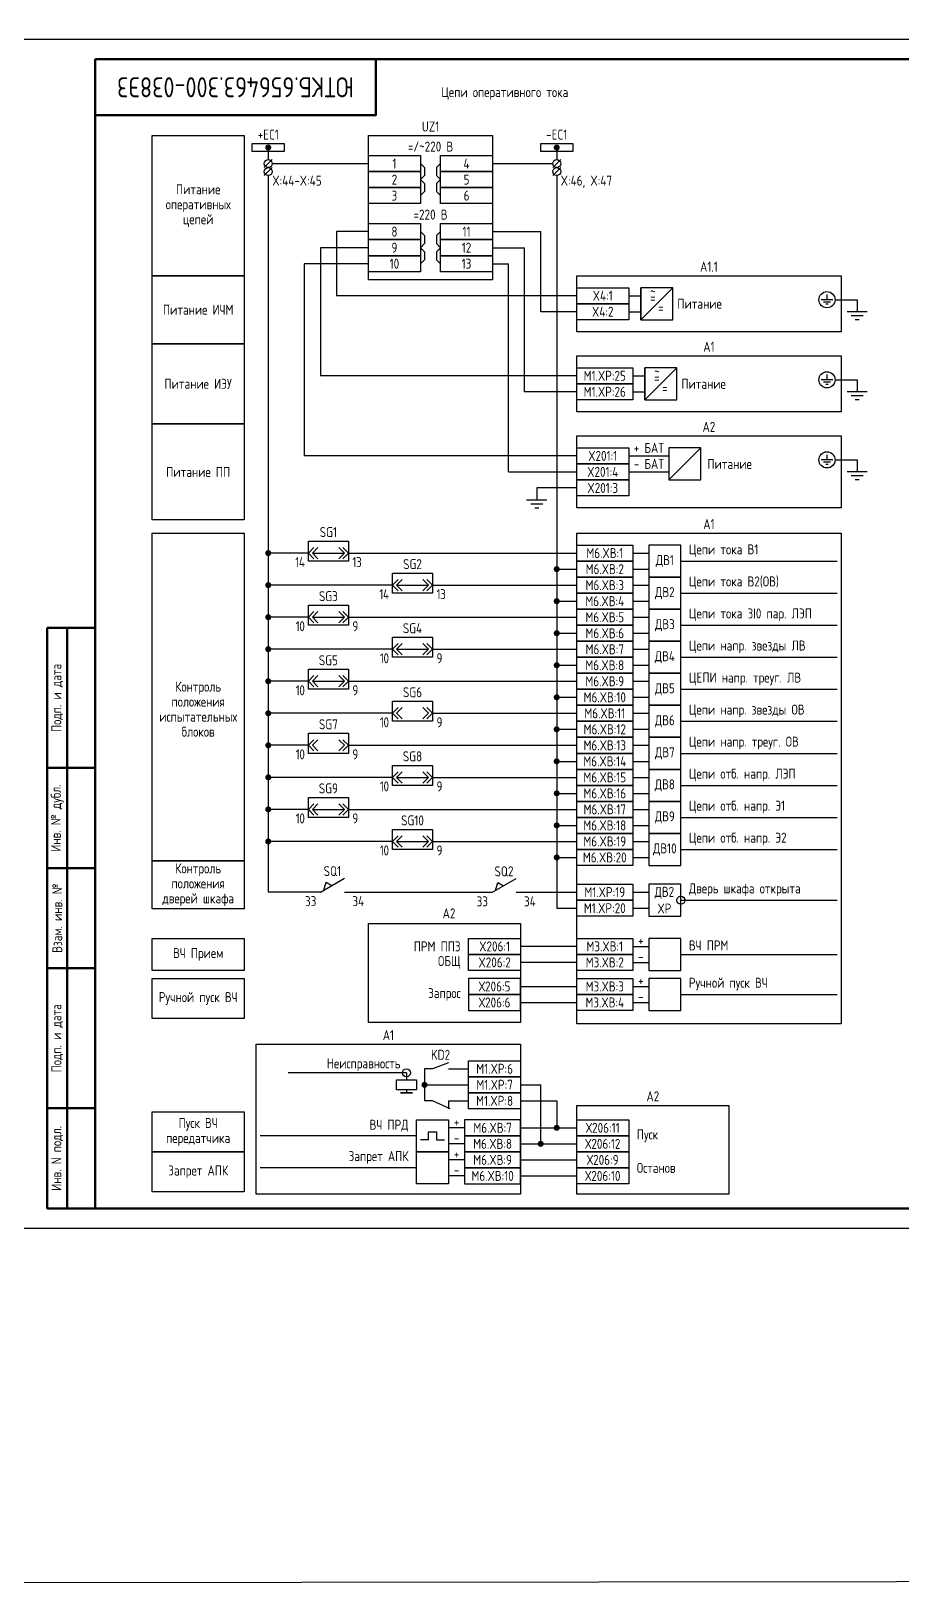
# Model space of a CAD drawing. Header units: millimetres. Extents: x -920 to 1754, y -90 to 589.
# Drawn here: x 424 to 641.3, y -90 to 299 of the extents above; entities that cross this region are included whole.
import ezdxf

# ---------------------------------------------------------------- set-up
doc = ezdxf.new("R2010")
doc.units = ezdxf.units.MM
doc.styles.add('2.5_ISOCPEUR', font='isocpeur.ttf', dxfattribs={"width": 0.9, "height": 2.5})
doc.styles.add('Gost_type_A', font='GOST_0.TTF')

# ---------------------------------------------------------------- blocks, each defined once
blk = doc.blocks.new('Штамп угловой верхний')
at = {"lineweight": 50}
blk.add_lwpolyline([(0, 0), (70, 0), (70, -14), (0, -14)], close=True, dxfattribs=at)
blk = doc.blocks.new('Формат_А3')
blk.add_lwpolyline([(-420, 297), (0, 297), (0, 0), (-420, 0)], close=True)
at = {"lineweight": 50}
blk.add_lwpolyline([(-400, 292), (-5, 292), (-5, 5), (-400, 5)], close=True, dxfattribs=at)
blk = doc.blocks.new('Штамп левый нижний')
at = {"lineweight": 50}
for points in [[(-12, 145), (-7, 145), (-7, 110), (-12, 110)], [(-7, 145), (0, 145), (0, 110), (-7, 110)], [(-12, 110), (-7, 110), (-7, 85), (-12, 85)], [(-7, 110), (0, 110), (0, 85), (-7, 85)], [(-12, 85), (-7, 85), (-7, 60), (-12, 60)], [(-7, 85), (0, 85), (0, 60), (-7, 60)], [(-12, 60), (-7, 60), (-7, 25), (-12, 25)], [(-7, 60), (0, 60), (0, 25), (-7, 25)], [(-12, 25), (-7, 25), (-7, 0), (-12, 0)], [(-7, 25), (0, 25), (0, 0), (-7, 0)]]:
    blk.add_lwpolyline(points, close=True, dxfattribs=at)
at = {"char_height": 2.5, "attachment_point": 5, "rotation": 90, "style": 'Gost_type_A'}
for s, insert, width in [('Подп. и дата', (-9.5, 127.5), 35), ('Инв. № дубл.', (-9.5, 97.5), 25), ('Взам. инв. №', (-9.5, 72.5), 25), ('Подп. и дата', (-9.5, 42.5), 35), ('Инв. N подл.', (-9.5, 12.5), 25)]:
    blk.add_mtext(s, dxfattribs=dict(at, insert=insert, width=width))
blk = doc.blocks.new('POINT')
at = {"const_width": 0.75}
blk.add_lwpolyline([(-0.375, 0, 1), (0.375, 0, 1)], format="xyb", close=True, dxfattribs=at)
blk = doc.blocks.new('Шинка')
blk.add_lwpolyline([(-4, 1), (4, 1), (4, -1), (-4, -1)], close=True)
blk.add_blockref('POINT', (0, 0))
blk = doc.blocks.new('БИ_разъем')
for p, q in [((0, 0), (1.41, 1.41)), ((0, 0), (1.41, 1.41)), ((0, 0), (1.41, -1.41)), ((0, 0), (1.41, -1.41)), ((1, 0), (2.41, 1.41)), ((1, 0), (2.41, -1.41)), ((1, 0), (9, 0)), ((9, 0), (7.59, 1.41)), ((9, 0), (7.59, -1.41)), ((10, 0), (8.59, 1.41)), ((10, 0), (8.59, 1.41)), ((10, 0), (8.59, -1.41)), ((10, 0), (8.59, -1.41))]:
    blk.add_line(p, q)
blk = doc.blocks.new('БИ_разъем_холост')
for p, q in [((0, 0), (1.41, 1.41)), ((0, 0), (1.41, 1.41)), ((0, 0), (1.41, -1.41)), ((0, 0), (1.41, -1.41)), ((1, 0), (2.41, 1.41)), ((1, 0), (2.41, 1.41)), ((1, 0), (2.41, -1.41)), ((1, 0), (2.41, -1.41)), ((9, 0), (7.59, 1.41)), ((9, 0), (7.59, 1.41)), ((9, 0), (7.59, -1.41)), ((9, 0), (7.59, -1.41)), ((10, 0), (8.59, 1.41)), ((10, 0), (8.59, 1.41)), ((10, 0), (8.59, -1.41)), ((10, 0), (8.59, -1.41))]:
    blk.add_line(p, q)

msp = doc.modelspace()

# ---------------------------------------------------------------- linework, layer by layer
for p, q in [((483.19, 269.93), (483.19, 266.93)), ((555.19, 269.93), (555.19, 266.93)), ((484.19, 266.93), (482.19, 264.93)), ((484.19, 264.93), (482.19, 262.93)), ((484.19, 265.93), (508.19, 265.93)), ((539.19, 265.93), (554.19, 265.93)), ((556.19, 266.93), (554.19, 264.93)), ((556.19, 264.93), (554.19, 262.93)), ((483.19, 262.93), (483.19, 83.98)), ((555.19, 262.93), (555.19, 79.98)), ((508.19, 248.93), (500.19, 248.93)), ((500.19, 248.93), (500.19, 232.93)), ((539.19, 248.93), (551.19, 248.93)), ((551.19, 228.93), (551.19, 248.93)), ((496.19, 244.93), (496.19, 212.93)), ((508.19, 244.93), (496.19, 244.93)), ((539.19, 244.93), (547.19, 244.93)), ((547.19, 208.93), (547.19, 244.93)), ((508.19, 240.93), (492.19, 240.93)), ((492.19, 240.93), (492.19, 192.93)), ((539.19, 240.93), (543.19, 240.93)), ((543.19, 188.93), (543.19, 240.93)), ((576.19, 226.93), (576.19, 234.93)), ((576.19, 226.93), (584.19, 234.93)), ((560.19, 232.93), (500.19, 232.93)), ((624.67, 231.93), (630.19, 231.93)), ((560.19, 228.93), (551.19, 228.93)), ((577.19, 206.93), (577.19, 214.93)), ((577.19, 206.93), (585.19, 214.93)), ((560.19, 212.93), (496.19, 212.93)), ((624.67, 211.93), (630.19, 211.93)), ((560.19, 208.93), (547.19, 208.93)), ((583.19, 186.93), (591.19, 194.93)), ((560.19, 192.93), (492.19, 192.93)), ((624.67, 191.93), (630.19, 191.93)), ((543.19, 188.93), (560.19, 188.93)), ((547.19, 188.93), (560.19, 188.93)), ((560.19, 184.93), (550.19, 184.93)), ((493.19, 168.65), (483.19, 168.65)), ((503.19, 168.65), (560.19, 168.65)), ((574.19, 168.65), (578.19, 168.65)), ((555.19, 164.65), (560.19, 164.65)), ((574.19, 164.65), (578.19, 164.65)), ((586.19, 166.65), (625.19, 166.65)), ((514.19, 160.65), (483.19, 160.65)), ((524.19, 160.65), (560.19, 160.65)), ((574.19, 160.65), (578.19, 160.65)), ((555.19, 156.65), (560.19, 156.65)), ((574.19, 156.65), (578.19, 156.65)), ((586.19, 158.65), (625.19, 158.65)), ((493.19, 152.65), (483.19, 152.65)), ((503.19, 152.65), (560.19, 152.65)), ((574.19, 152.65), (578.19, 152.65)), ((555.19, 148.65), (560.19, 148.65)), ((574.19, 148.65), (578.19, 148.65)), ((586.19, 150.65), (625.19, 150.65)), ((514.19, 144.65), (483.19, 144.65)), ((524.19, 144.65), (560.19, 144.65)), ((574.19, 144.65), (578.19, 144.65)), ((555.19, 140.65), (560.19, 140.65)), ((574.19, 140.65), (578.19, 140.65)), ((586.19, 142.65), (625.19, 142.65)), ((493.19, 136.65), (483.19, 136.65)), ((503.19, 136.65), (560.19, 136.65)), ((574.19, 136.65), (578.19, 136.65)), ((555.19, 132.65), (560.19, 132.65)), ((574.19, 132.65), (578.19, 132.65)), ((586.19, 134.65), (625.19, 134.65)), ((514.19, 128.65), (483.19, 128.65)), ((524.19, 128.65), (560.19, 128.65)), ((574.19, 128.65), (578.19, 128.65)), ((555.19, 124.65), (560.19, 124.65)), ((574.19, 124.65), (578.19, 124.65)), ((586.19, 126.65), (625.19, 126.65)), ((493.19, 120.65), (483.19, 120.65)), ((503.19, 120.65), (560.19, 120.65)), ((574.19, 120.65), (578.19, 120.65)), ((586.19, 118.65), (625.19, 118.65)), ((555.19, 116.65), (560.19, 116.65)), ((574.19, 116.65), (578.19, 116.65)), ((514.19, 112.65), (483.19, 112.65)), ((524.19, 112.65), (560.19, 112.65)), ((574.19, 112.65), (578.19, 112.65)), ((586.19, 110.65), (625.19, 110.65)), ((555.19, 108.65), (560.19, 108.65)), ((574.19, 108.65), (578.19, 108.65)), ((493.19, 104.65), (483.19, 104.65)), ((503.19, 104.65), (560.19, 104.65)), ((574.19, 104.65), (578.19, 104.65)), ((586.19, 102.65), (625.19, 102.65)), ((555.19, 100.65), (560.19, 100.65)), ((574.19, 100.65), (578.19, 100.65)), ((514.19, 96.65), (483.19, 96.65)), ((524.19, 96.65), (560.19, 96.65)), ((574.19, 96.65), (578.19, 96.65)), ((586.19, 94.65), (625.19, 94.65)), ((555.19, 92.65), (560.19, 92.65)), ((574.19, 92.65), (578.19, 92.65)), ((496.19, 83.98), (502.19, 87.44)), ((497.05, 84.48), (497.62, 86.46)), ((497.62, 86.46), (499.06, 85.63)), ((539.03, 83.93), (545.03, 87.39)), ((539.89, 84.43), (540.46, 86.42)), ((540.46, 86.42), (541.9, 85.59)), ((496.19, 83.98), (483.19, 83.98)), ((539.03, 83.93), (502.19, 83.93)), ((545.03, 83.98), (560.19, 83.98)), ((574.19, 83.98), (578.19, 83.98)), ((586.19, 81.98), (625.19, 81.98)), ((555.19, 79.98), (560.19, 79.98)), ((555.19, 79.98), (560.19, 79.98)), ((574.19, 79.98), (578.19, 79.98)), ((560.19, 70.43), (546.19, 70.43)), ((574.19, 70.43), (578.19, 70.43)), ((560.19, 66.43), (546.19, 66.43)), ((574.19, 66.43), (578.19, 66.43)), ((586.19, 68.43), (625.19, 68.43)), ((546.19, 60.43), (560.19, 60.43)), ((574.19, 60.43), (578.19, 60.43)), ((586.19, 58.43), (625.19, 58.43)), ((546.19, 56.43), (560.19, 56.43)), ((574.19, 56.43), (578.19, 56.43)), ((517.69, 38.87), (488.19, 38.87)), ((517.69, 38.87), (517.69, 37.12)), ((546.19, 35.87), (551.19, 35.87)), ((551.19, 21.13), (551.19, 35.87)), ((517.69, 34.62), (517.69, 33.87)), ((528.19, 31.87), (528.19, 29.87)), ((546.19, 31.87), (555.19, 31.87)), ((555.19, 31.87), (555.19, 25.13)), ((523.19, 22.13), (523.19, 24.13)), ((523.19, 24.13), (525.19, 24.13)), ((525.19, 24.13), (525.19, 22.13)), ((532.19, 25.13), (528.19, 25.13)), ((546.19, 25.13), (560.19, 25.13)), ((520.19, 23.13), (481.19, 23.13)), ((523.19, 22.13), (521.19, 22.13)), ((525.19, 22.13), (527.19, 22.13)), ((532.19, 21.13), (528.19, 21.13)), ((546.19, 21.13), (560.19, 21.13)), ((532.19, 17.13), (528.19, 17.13)), ((546.19, 17.13), (560.19, 17.13)), ((520.19, 15.13), (481.19, 15.13)), ((532.19, 13.13), (528.19, 13.13)), ((546.19, 13.13), (560.19, 13.13))]:
    msp.add_line(p, q)
at = {"ltscale": 4}
for p, q in [((573.19, 232.93), (576.19, 232.93)), ((573.19, 228.93), (576.19, 228.93)), ((574.19, 212.93), (577.19, 212.93)), ((574.19, 208.93), (577.19, 208.93)), ((573.19, 192.93), (583.19, 192.93)), ((573.19, 188.93), (583.19, 188.93))]:
    msp.add_line(p, q, dxfattribs=at)
at = {"ltscale": 4.32}
for p, q in [((624.08, 231.93), (621.23, 231.93)), ((623.51, 231.36), (621.8, 231.36)), ((622.94, 230.79), (622.37, 230.79)), ((622.65, 233.22), (622.65, 231.93)), ((630.19, 231.93), (630.19, 228.93)), ((632.69, 228.93), (627.69, 228.93)), ((631.69, 227.93), (628.69, 227.93)), ((630.69, 226.93), (629.69, 226.93)), ((624.08, 211.93), (621.23, 211.93)), ((623.51, 211.36), (621.8, 211.36)), ((622.94, 210.79), (622.37, 210.79)), ((622.65, 213.22), (622.65, 211.93)), ((630.19, 211.93), (630.19, 208.93)), ((632.69, 208.93), (627.69, 208.93)), ((631.69, 207.93), (628.69, 207.93)), ((630.69, 206.93), (629.69, 206.93)), ((624.08, 191.93), (621.23, 191.93)), ((623.51, 191.36), (621.8, 191.36)), ((622.94, 190.79), (622.37, 190.79)), ((622.65, 193.22), (622.65, 191.93)), ((630.19, 191.93), (630.19, 188.93)), ((632.69, 188.93), (627.69, 188.93)), ((631.69, 187.93), (628.69, 187.93)), ((630.69, 186.93), (629.69, 186.93)), ((550.19, 184.93), (550.19, 181.93)), ((547.69, 181.93), (552.69, 181.93)), ((548.69, 180.93), (551.69, 180.93)), ((549.69, 179.93), (550.69, 179.93)), ((528.19, 41.37), (524.19, 39.87)), ((528.58, 29.87), (524.19, 31.87))]:
    msp.add_line(p, q, dxfattribs=at)
at = {"ltscale": 1.08}
for p, q in [((524.19, 39.87), (522.19, 39.87)), ((522.19, 39.87), (522.19, 31.87)), ((528.19, 39.87), (533.19, 39.87)), ((522.19, 35.87), (533.19, 35.87)), ((524.19, 31.87), (522.19, 31.87)), ((528.19, 31.87), (533.19, 31.87))]:
    msp.add_line(p, q, dxfattribs=at)
at = {"color": 94, "lineweight": 30}
msp.add_lwpolyline([(-920, 586), (1754.28, 589), (1754.28, -87), (-920, -90)], close=True, dxfattribs=at)
for points in [[(477.19, 237.93), (454.19, 237.93), (454.19, 272.93), (477.19, 272.93)], [(508.19, 272.93), (539.19, 272.93), (539.19, 236.93), (508.19, 236.93)], [(508.19, 267.93), (521.19, 267.93), (521.19, 263.93), (508.19, 263.93)], [(526.19, 267.93), (539.19, 267.93), (539.19, 263.93), (526.19, 263.93)], [(508.19, 263.93), (521.19, 263.93), (521.19, 259.93), (508.19, 259.93)], [(526.19, 263.93), (539.19, 263.93), (539.19, 259.93), (526.19, 259.93)], [(508.19, 259.93), (521.19, 259.93), (521.19, 255.93), (508.19, 255.93)], [(526.19, 259.93), (539.19, 259.93), (539.19, 255.93), (526.19, 255.93)], [(508.19, 250.93), (521.19, 250.93), (521.19, 246.93), (508.19, 246.93)], [(526.19, 250.93), (539.19, 250.93), (539.19, 246.93), (526.19, 246.93)], [(508.19, 246.93), (521.19, 246.93), (521.19, 242.93), (508.19, 242.93)], [(526.19, 246.93), (539.19, 246.93), (539.19, 242.93), (526.19, 242.93)], [(508.19, 242.93), (521.19, 242.93), (521.19, 238.93), (508.19, 238.93)], [(526.19, 242.93), (539.19, 242.93), (539.19, 238.93), (526.19, 238.93)], [(477.19, 220.93), (454.19, 220.93), (454.19, 237.93), (477.19, 237.93)], [(560.19, 237.93), (626.19, 237.93), (626.19, 223.93), (560.19, 223.93)], [(560.19, 234.93), (573.19, 234.93), (573.19, 230.93), (560.19, 230.93)], [(560.19, 230.93), (573.19, 230.93), (573.19, 226.93), (560.19, 226.93)], [(477.19, 200.93), (454.19, 200.93), (454.19, 220.93), (477.19, 220.93)], [(560.19, 217.93), (626.19, 217.93), (626.19, 203.93), (560.19, 203.93)], [(560.19, 214.93), (574.19, 214.93), (574.19, 210.93), (560.19, 210.93)], [(560.19, 210.93), (574.19, 210.93), (574.19, 206.93), (560.19, 206.93)], [(477.19, 176.93), (454.19, 176.93), (454.19, 200.93), (477.19, 200.93)], [(560.19, 197.93), (626.19, 197.93), (626.19, 179.93), (560.19, 179.93)], [(560.19, 194.93), (573.19, 194.93), (573.19, 190.93), (560.19, 190.93)], [(560.19, 190.93), (573.19, 190.93), (573.19, 186.93), (560.19, 186.93)], [(560.19, 186.93), (573.19, 186.93), (573.19, 182.93), (560.19, 182.93)], [(477.19, 91.83), (454.19, 91.83), (454.19, 173.65), (477.19, 173.65)], [(493.19, 171.65), (503.19, 171.65), (503.19, 166.65), (493.19, 166.65)], [(560.19, 173.65), (626.19, 173.65), (626.19, 51.1), (560.19, 51.1)], [(560.19, 170.65), (574.19, 170.65), (574.19, 166.65), (560.19, 166.65)], [(514.19, 163.65), (524.19, 163.65), (524.19, 158.65), (514.19, 158.65)], [(560.19, 166.65), (574.19, 166.65), (574.19, 162.65), (560.19, 162.65)], [(560.19, 162.65), (574.19, 162.65), (574.19, 158.65), (560.19, 158.65)], [(493.19, 155.65), (503.19, 155.65), (503.19, 150.65), (493.19, 150.65)], [(560.19, 158.65), (574.19, 158.65), (574.19, 154.65), (560.19, 154.65)], [(560.19, 154.65), (574.19, 154.65), (574.19, 150.65), (560.19, 150.65)], [(560.19, 150.65), (574.19, 150.65), (574.19, 146.65), (560.19, 146.65)], [(514.19, 147.65), (524.19, 147.65), (524.19, 142.65), (514.19, 142.65)], [(560.19, 146.65), (574.19, 146.65), (574.19, 142.65), (560.19, 142.65)], [(560.19, 142.65), (574.19, 142.65), (574.19, 138.65), (560.19, 138.65)], [(493.19, 139.65), (503.19, 139.65), (503.19, 134.65), (493.19, 134.65)], [(560.19, 138.65), (574.19, 138.65), (574.19, 134.65), (560.19, 134.65)], [(560.19, 134.65), (574.19, 134.65), (574.19, 130.65), (560.19, 130.65)], [(514.19, 131.65), (524.19, 131.65), (524.19, 126.65), (514.19, 126.65)], [(560.19, 130.65), (574.19, 130.65), (574.19, 126.65), (560.19, 126.65)], [(560.19, 126.65), (574.19, 126.65), (574.19, 122.65), (560.19, 122.65)], [(493.19, 123.65), (503.19, 123.65), (503.19, 118.65), (493.19, 118.65)], [(560.19, 122.65), (574.19, 122.65), (574.19, 118.65), (560.19, 118.65)], [(560.19, 118.65), (574.19, 118.65), (574.19, 114.65), (560.19, 114.65)], [(514.19, 115.65), (524.19, 115.65), (524.19, 110.65), (514.19, 110.65)], [(560.19, 114.65), (574.19, 114.65), (574.19, 110.65), (560.19, 110.65)], [(560.19, 110.65), (574.19, 110.65), (574.19, 106.65), (560.19, 106.65)], [(493.19, 107.65), (503.19, 107.65), (503.19, 102.65), (493.19, 102.65)], [(560.19, 106.65), (574.19, 106.65), (574.19, 102.65), (560.19, 102.65)], [(560.19, 102.65), (574.19, 102.65), (574.19, 98.65), (560.19, 98.65)], [(514.19, 99.65), (524.19, 99.65), (524.19, 94.65), (514.19, 94.65)], [(560.19, 98.65), (574.19, 98.65), (574.19, 94.65), (560.19, 94.65)], [(560.19, 94.65), (574.19, 94.65), (574.19, 90.65), (560.19, 90.65)], [(477.19, 79.83), (454.19, 79.83), (454.19, 91.83), (477.19, 91.83)], [(560.19, 85.98), (574.19, 85.98), (574.19, 81.98), (560.19, 81.98)], [(560.19, 81.98), (574.19, 81.98), (574.19, 77.98), (560.19, 77.98)], [(508.19, 76.13), (546.19, 76.13), (546.19, 51.43), (508.19, 51.43)], [(477.19, 64.43), (454.19, 64.43), (454.19, 72.43), (477.19, 72.43)], [(533.19, 72.43), (546.19, 72.43), (546.19, 68.43), (533.19, 68.43)], [(560.19, 72.43), (574.19, 72.43), (574.19, 68.43), (560.19, 68.43)], [(533.19, 68.43), (546.19, 68.43), (546.19, 64.43), (533.19, 64.43)], [(560.19, 68.43), (574.19, 68.43), (574.19, 64.43), (560.19, 64.43)], [(477.19, 52.43), (454.19, 52.43), (454.19, 62.43), (477.19, 62.43)], [(546.19, 62.43), (533.19, 62.43), (533.19, 58.43), (546.19, 58.43)], [(560.19, 62.43), (574.19, 62.43), (574.19, 58.43), (560.19, 58.43)], [(546.19, 58.43), (533.19, 58.43), (533.19, 54.43), (546.19, 54.43)], [(560.19, 58.43), (574.19, 58.43), (574.19, 54.43), (560.19, 54.43)], [(480.19, 46.04), (546.19, 46.04), (546.19, 8.53), (480.19, 8.53)], [(533.19, 41.87), (546.19, 41.87), (546.19, 37.87), (533.19, 37.87)], [(520.19, 37.12), (520.19, 34.62), (515.19, 34.62), (515.19, 37.12)], [(533.19, 37.87), (546.19, 37.87), (546.19, 33.87), (533.19, 33.87)], [(519.19, 33.87), (516.19, 33.87)], [(533.19, 33.87), (546.19, 33.87), (546.19, 29.87), (533.19, 29.87)], [(477.19, 19.13), (454.19, 19.13), (454.19, 29.13), (477.19, 29.13)], [(560.19, 30.74), (598.19, 30.74), (598.19, 8.53), (560.19, 8.53)], [(546.19, 27.13), (532.19, 27.13), (532.19, 23.13), (546.19, 23.13)], [(560.19, 27.13), (573.19, 27.13), (573.19, 23.13), (560.19, 23.13)], [(546.19, 23.13), (532.19, 23.13), (532.19, 19.13), (546.19, 19.13)], [(560.19, 23.13), (573.19, 23.13), (573.19, 19.13), (560.19, 19.13)], [(477.19, 9.13), (454.19, 9.13), (454.19, 19.13), (477.19, 19.13)], [(546.19, 19.13), (532.19, 19.13), (532.19, 15.13), (546.19, 15.13)], [(560.19, 19.13), (573.19, 19.13), (573.19, 15.13), (560.19, 15.13)], [(546.19, 15.13), (532.19, 15.13), (532.19, 11.13), (546.19, 11.13)], [(560.19, 15.13), (573.19, 15.13), (573.19, 11.13), (560.19, 11.13)]]:
    msp.add_lwpolyline(points, close=True)
for points in [[(521.19, 265.93), (522.19, 264.93), (522.19, 262.93), (521.19, 261.93)], [(526.19, 265.93), (525.19, 264.93), (525.19, 262.93), (526.19, 261.93)], [(521.19, 261.93), (522.19, 260.93), (522.19, 258.93), (521.19, 257.93)], [(526.19, 261.93), (525.19, 260.93), (525.19, 258.93), (526.19, 257.93)], [(521.19, 248.93), (522.19, 247.93), (522.19, 245.93), (521.19, 244.93)], [(526.19, 248.93), (525.19, 247.93), (525.19, 245.93), (526.19, 244.93)], [(521.19, 244.93), (522.19, 243.93), (522.19, 241.93), (521.19, 240.93)], [(526.19, 244.93), (525.19, 243.93), (525.19, 241.93), (526.19, 240.93)]]:
    msp.add_lwpolyline(points)
at = {"ltscale": 4}
for points in [[(576.19, 226.93), (584.19, 226.93), (584.19, 234.93), (576.19, 234.93)], [(577.19, 206.93), (585.19, 206.93), (585.19, 214.93), (577.19, 214.93)], [(583.19, 186.93), (591.19, 186.93), (591.19, 194.93), (583.19, 194.93)], [(578.19, 162.65), (586.19, 162.65), (586.19, 170.65), (578.19, 170.65)], [(578.19, 154.65), (586.19, 154.65), (586.19, 162.65), (578.19, 162.65)], [(578.19, 146.65), (586.19, 146.65), (586.19, 154.65), (578.19, 154.65)], [(578.19, 138.65), (586.19, 138.65), (586.19, 146.65), (578.19, 146.65)], [(578.19, 130.65), (586.19, 130.65), (586.19, 138.65), (578.19, 138.65)], [(578.19, 122.65), (586.19, 122.65), (586.19, 130.65), (578.19, 130.65)], [(578.19, 114.65), (586.19, 114.65), (586.19, 122.65), (578.19, 122.65)], [(578.19, 106.65), (586.19, 106.65), (586.19, 114.65), (578.19, 114.65)], [(578.19, 98.65), (586.19, 98.65), (586.19, 106.65), (578.19, 106.65)], [(578.19, 90.65), (586.19, 90.65), (586.19, 98.65), (578.19, 98.65)], [(578.19, 77.98), (586.19, 77.98), (586.19, 85.98), (578.19, 85.98)], [(578.19, 64.43), (586.19, 64.43), (586.19, 72.43), (578.19, 72.43)], [(578.19, 54.43), (586.19, 54.43), (586.19, 62.43), (578.19, 62.43)], [(528.19, 19.13), (520.19, 19.13), (520.19, 27.13), (528.19, 27.13)], [(528.19, 11.13), (520.19, 11.13), (520.19, 19.13), (528.19, 19.13)]]:
    msp.add_lwpolyline(points, close=True, dxfattribs=at)
for centre, radius in [((483.19, 265.93), 1), ((483.19, 263.93), 1), ((555.19, 265.93), 1), ((555.19, 263.93), 1), ((622.65, 231.93), 2.02), ((622.65, 211.93), 2.02), ((622.65, 191.93), 2.02), ((586.19, 81.98), 1), ((517.69, 38.87), 1)]:
    msp.add_circle(centre, radius)

# ---------------------------------------------------------------- block references
at = {"color": 1}
for name, p in [('Формат_А3', (840, 0)), ('Штамп левый нижний', (440, 5))]:
    msp.add_blockref(name, p, dxfattribs=at)
for name, p in [('Штамп угловой верхний', (440, 292)), ('Шинка', (483.19, 269.93)), ('Шинка', (555.19, 269.93)), ('POINT', (483.19, 168.65)), ('БИ_разъем', (493.19, 168.65)), ('POINT', (555.19, 164.65)), ('POINT', (483.19, 160.65)), ('БИ_разъем', (514.19, 160.65)), ('POINT', (555.19, 156.65)), ('POINT', (483.19, 152.65)), ('БИ_разъем', (493.19, 152.65)), ('POINT', (555.19, 148.65)), ('POINT', (483.19, 144.65)), ('БИ_разъем', (514.19, 144.65)), ('POINT', (555.19, 140.65)), ('POINT', (483.19, 136.65)), ('БИ_разъем', (493.19, 136.65)), ('POINT', (555.19, 132.65)), ('POINT', (483.19, 128.65)), ('БИ_разъем_холост', (514.19, 128.65)), ('POINT', (555.19, 124.65)), ('POINT', (483.19, 120.65)), ('БИ_разъем_холост', (493.19, 120.65)), ('POINT', (555.19, 116.65)), ('POINT', (483.19, 112.65)), ('БИ_разъем', (514.19, 112.65)), ('POINT', (555.19, 108.65)), ('POINT', (483.19, 104.65)), ('БИ_разъем', (493.19, 104.65)), ('POINT', (555.19, 100.65)), ('POINT', (483.19, 96.65)), ('БИ_разъем', (514.19, 96.65)), ('POINT', (555.19, 92.65)), ('POINT', (522.19, 35.87)), ('POINT', (555.19, 25.13)), ('POINT', (551.19, 21.13))]:
    msp.add_blockref(name, p)

# ---------------------------------------------------------------- texts
at = {"insert": (475, 285), "char_height": 5, "width": 70, "attachment_point": 5, "rotation": 180, "style": 'Gost_type_A'}
msp.add_mtext('ЮТКБ.656463.300-038Э3', dxfattribs=at)
at = {"lineweight": 25, "insert": (542.24, 283.43), "char_height": 2.5, "width": 189, "attachment_point": 5, "line_spacing_factor": 0.9, "style": '2.5_ISOCPEUR'}
msp.add_mtext('{\\fGOST type A|b0|i0|c204|p34;\\W1;Цепи оперативного тока}', dxfattribs=at)
at = {"char_height": 2.5, "style": 'Gost_type_A'}
for s, insert, width, attachment_point, line_spacing_factor in [('UZ1', (523.69, 273.93), 31, 8, 0.9), ('=/~220 В', (523.69, 268.93), 31, 8, 0.9), ('Питание оперативных цепей', (465.69, 255.43), 23, 5, 0.9), ('X:44-X:45', (484.19, 262.93), 16, 1, 0.9), ('X:46, X:47', (556.19, 262.93), 16, 1, 0.9), ('=220 В', (523.69, 251.93), 31, 8, 0.9), ('A1.1', (593.19, 238.93), 66, 8, 0.9), ('Питание ИЧМ', (465.69, 229.43), 23, 5, 0.9), ('A1', (593.19, 218.93), 66, 8, 0.9), ('Питание ИЭУ', (465.69, 210.93), 23, 5, 0.9), ('A2', (593.19, 198.93), 66, 8, 0.9), ('Питание ПП', (465.69, 188.93), 23, 5, 0.9), ('SG1', (498.19, 172.65), 10, 8, 0.9), ('A1', (593.19, 174.65), 66, 8, 0.9), ('{\\T0.9;14}', (492.19, 167.65), 5, 3, 0.9), ('{\\T0.9;13}', (504.19, 167.65), 5, 1, 0.9), ('SG2', (519.19, 164.65), 10, 8, 0.9), ('{\\T0.9;14}', (513.19, 159.65), 5, 3, 0.9), ('{\\T0.9;13}', (525.19, 159.65), 5, 1, 0.9), ('SG3', (498.19, 156.65), 10, 8, 0.9), ('{\\T0.9;10}', (492.19, 151.65), 5, 3, 0.9), ('{\\T0.9;9}', (504.19, 151.65), 5, 1, 0.9), ('SG4', (519.19, 148.65), 10, 8, 0.9), ('SG5', (498.19, 140.65), 10, 8, 0.9), ('{\\T0.9;10}', (513.19, 143.65), 5, 3, 0.9), ('{\\T0.9;9}', (525.19, 143.65), 5, 1, 0.9), ('Контроль положения\\Pиспытательных блоков', (465.69, 129.68), 23, 5, 0.9), ('{\\T0.9;10}', (492.19, 135.65), 5, 3, 0.9), ('{\\T0.9;9}', (504.19, 135.65), 5, 1, 0.9), ('SG6', (519.19, 132.65), 10, 8, 0.9), ('SG7', (498.19, 124.65), 10, 8, 0.9), ('{\\T0.9;10}', (513.19, 127.65), 5, 3, 0.9), ('{\\T0.9;9}', (525.19, 127.65), 5, 1, 0.9), ('{\\T0.9;10}', (492.19, 119.65), 5, 3, 0.9), ('{\\T0.9;9}', (504.19, 119.65), 5, 1, 0.9), ('SG8', (519.19, 116.65), 10, 8, 0.9), ('SG9', (498.19, 108.65), 10, 8, 0.9), ('{\\T0.9;10}', (513.19, 111.65), 5, 3, 0.9), ('{\\T0.9;9}', (525.19, 111.65), 5, 1, 0.9), ('{\\T0.9;10}', (492.19, 103.65), 5, 3, 0.9), ('{\\T0.9;9}', (504.19, 103.65), 5, 1, 0.9), ('SG10', (519.19, 100.65), 10, 8, 0.9), ('{\\T0.9;10}', (513.19, 95.65), 5, 3, 0.9), ('{\\T0.9;9}', (525.19, 95.65), 5, 1, 0.9), ('Контроль положения\\Pдверей шкафа', (465.69, 85.83), 23, 5, 0.9), ('A2', (528.31, 77.43), 38, 8, 0.9), ('ВЧ Прием', (465.69, 68.43), 23, 5, 0.9), ('Ручной пуск ВЧ', (465.69, 57.43), 23, 5, 0.9), ('A1', (513.19, 47.04), 66, 8, 0.9), ('Неисправность', (516.19, 40.87), 37, 6, 0.8), ('A2', (579.19, 31.74), 38, 8, 0.9), ('Пуск ВЧ передатчика', (465.69, 24.13), 23, 5, 0.9), ('Запрет АПК', (465.69, 14.13), 23, 5, 0.9)]:
    msp.add_mtext(s, dxfattribs=dict(at, insert=insert, width=width, attachment_point=attachment_point, line_spacing_factor=line_spacing_factor))
for s, insert, width, attachment_point in [('+EC1', (483.19, 271.93), 10, 8), ('-EC1', (555.19, 271.93), 10, 8), ('1', (514.68, 265.93), 13, 5), ('4', (532.68, 265.93), 13, 5), ('2', (514.68, 261.93), 13, 5), ('5', (532.68, 261.93), 13, 5), ('3', (514.68, 257.93), 13, 5), ('6', (532.68, 257.93), 13, 5), ('8', (514.68, 248.93), 13, 5), ('11', (532.68, 248.93), 13, 5), ('9', (514.68, 244.93), 13, 5), ('12', (532.68, 244.93), 13, 5), ('10', (514.68, 240.93), 13, 5), ('13', (532.68, 240.93), 13, 5), ('X4:1', (566.68, 232.93), 13, 5), ('~', (579.19, 233.97), 2.7, 5), ('X4:2', (566.68, 228.93), 13, 5), ('=', (579.19, 232.47), 6, 5), ('=', (581.19, 229.93), 6, 5), ('Питание', (590.86, 230.92), 11.3452, 5), ('M1.XP:25', (567.19, 212.93), 13.9956, 5), ('~', (580.19, 213.97), 2.7, 5), ('M1.XP:26', (567.19, 208.93), 13.9956, 5), ('=', (580.19, 212.47), 6, 5), ('=', (582.19, 209.93), 6, 5), ('Питание', (591.86, 210.92), 11.3452, 5), ('+ БАТ', (578.19, 194.93), 10.0044, 5), ('X201:1', (566.68, 192.93), 13, 5), ('- БАТ', (578.19, 190.93), 10.0044, 5), ('Питание', (598.36, 190.92), 12.3452, 5), ('X201:4', (566.68, 188.93), 13, 5), ('X201:3', (566.68, 184.93), 13, 5), ('M6.XВ:1', (567.19, 168.65), 14, 5), ('ДВ1', (582.19, 166.65), 7.9998, 5), ('Цепи тока В1', (588.19, 167.65), 27.8465, 7), ('M6.XВ:2', (567.19, 164.65), 14, 5), ('M6.XВ:3', (567.19, 160.65), 14, 5), ('ДВ2', (582.19, 158.65), 7.9998, 5), ('Цепи тока В2(ОВ)', (588.19, 159.65), 27.8465, 7), ('M6.XВ:4', (567.19, 156.65), 14, 5), ('M6.XВ:5', (567.19, 152.65), 14, 5), ('ДВ3', (582.19, 150.65), 7.9998, 5), ('Цепи тока 3I0 пар. ЛЭП', (588.19, 151.65), 31.722, 7), ('M6.XВ:6', (567.19, 148.65), 14, 5), ('M6.XВ:7', (567.19, 144.65), 14, 5), ('ДВ4', (582.19, 142.65), 7.9998, 5), ('Цепи напр. звезды ЛВ', (588.19, 143.65), 35.3442, 7), ('M6.XВ:8', (567.19, 140.65), 14, 5), ('M6.XВ:9', (567.19, 136.65), 14, 5), ('ДВ5', (582.19, 134.65), 7.9998, 5), ('ЦЕПИ напр. треуг. ЛВ', (588.19, 135.65), 33.6483, 7), ('M6.XВ:10', (567.19, 132.65), 14, 5), ('M6.XВ:11', (567.19, 128.65), 14, 5), ('Цепи напр. звезды ОВ', (588.19, 127.65), 35.3442, 7), ('M6.XВ:12', (567.19, 124.65), 14, 5), ('ДВ6', (582.19, 126.65), 7.9998, 5), ('M6.XВ:13', (567.19, 120.65), 14, 5), ('Цепи напр. треуг. ОВ', (588.19, 119.65), 33.6483, 7), ('M6.XВ:14', (567.19, 116.65), 14, 5), ('ДВ7', (582.19, 118.65), 7.9998, 5), ('M6.XВ:15', (567.19, 112.65), 14, 5), ('Цепи отб. напр. ЛЭП', (588.19, 111.65), 29.1657, 7), ('M6.XВ:16', (567.19, 108.65), 14, 5), ('ДВ8', (582.19, 110.65), 7.9998, 5), ('M6.XВ:17', (567.19, 104.65), 14, 5), ('Цепи отб. напр. Э1', (588.19, 103.65), 27.8465, 7), ('M6.XВ:18', (567.19, 100.65), 14, 5), ('ДВ9', (582.19, 102.65), 7.9998, 5), ('M6.XВ:19', (567.19, 96.65), 14, 5), ('Цепи отб. напр. Э2', (588.19, 95.65), 27.8465, 7), ('M6.XВ:20', (567.19, 92.65), 14, 5), ('ДВ10', (582.19, 94.65), 7.9998, 5), ('SQ1', (499.19, 87.98), 10, 8), ('SQ2', (542.03, 87.93), 10, 8), ('Дверь шкафа открыта', (588.19, 82.98), 35.9749, 7), ('33', (495.19, 82.98), 6, 3), ('34', (504.19, 82.98), 6, 1), ('33', (538.03, 82.93), 6, 3), ('34', (547.03, 82.93), 6, 1), ('M1.XP:19', (567.19, 83.98), 14, 5), ('ДВ2 XP', (582.07, 81.98), 7.7588, 5), ('M1.XP:20', (567.19, 79.98), 14, 5), ('ПРМ ППЗ   ', (531.19, 70.43), 13, 6), ('X206:1', (539.69, 70.43), 13, 5), ('M3.XВ:1', (567.19, 70.43), 14, 5), ('+', (576.19, 71.93), 4, 5), ('ВЧ ПРM', (588.19, 69.43), 30.8621, 7), ('ОБЩ', (531.19, 66.43), 13, 6), ('X206:2', (539.69, 66.43), 13, 5), ('M3.XВ:2', (567.19, 66.43), 14, 5), ('-', (576.19, 67.93), 4, 5), ('+', (576.19, 61.93), 4, 5), ('Ручной пуск ВЧ', (588.19, 59.43), 44.8565, 7), ('Запрос', (531.19, 58.43), 23, 6), ('Х206:5', (539.69, 60.43), 13, 5), ('M3.XВ:3', (567.19, 60.43), 14, 5), ('Х206:6', (539.69, 56.43), 13, 5), ('M3.XВ:4', (567.19, 56.43), 14, 5), ('-', (576.19, 57.93), 4, 5), ('KD2', (526.19, 43.37), 8, 5), ('M1.XP:6', (539.69, 39.87), 13, 5), ('M1.XP:7', (539.69, 35.87), 13, 5), ('M1.XP:8', (539.69, 31.87), 13, 5), ('ВЧ ПРД', (518.19, 24.13), 27.8465, 9), ('+', (530.19, 26.63), 4, 5), ('M6.XВ:7', (539.19, 25.13), 14, 5), ('Х206:11', (566.69, 25.13), 13, 5), ('Пуск', (575.19, 23.13), 23, 4), ('-', (530.19, 22.63), 4, 5), ('M6.XВ:8', (539.19, 21.13), 14, 5), ('Х206:12', (566.69, 21.13), 13, 5), ('Запрет АПК', (518.19, 16.13), 27.8465, 9), ('+', (530.19, 18.63), 4, 5), ('M6.XВ:9', (539.19, 17.13), 14, 5), ('Х206:9', (566.69, 17.13), 13, 5), ('Останов', (575.19, 15.13), 23, 4), ('-', (530.19, 14.63), 4, 5), ('M6.XВ:10', (539.19, 13.13), 14, 5), ('Х206:10', (566.69, 13.13), 13, 5)]:
    msp.add_mtext(s, dxfattribs=dict(at, insert=insert, width=width, attachment_point=attachment_point))

doc.saveas('drawing.dxf')
